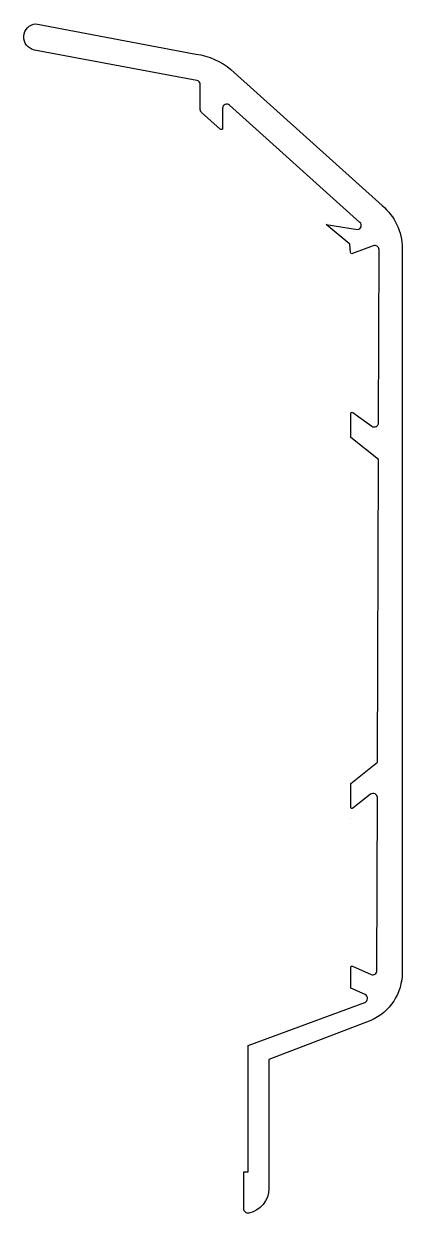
# Model space of a CAD drawing. Extents: x 249.1 to 276.3, y 118.2 to 203.5.
import ezdxf

# ---------------------------------------------------------------- set-up
doc = ezdxf.new("R2010")
doc.units = 0
doc.layers.add('ANA', color=220, linetype='CONTINUOUS')

msp = doc.modelspace()

# ---------------------------------------------------------------- linework, layer by layer
at = {"layer": 'ANA', "color": 0}
msp.add_lwpolyline([(272.575, 149.039), (274.496, 150.558), (274.563, 172.262), (272.575, 173.833), (272.575, 175.539, -0.626869), (272.737, 175.617), (274.084, 174.652, 0.625825), (274.57, 174.887), (274.607, 187.299, 0.543926), (274.185, 187.574), (272.704, 187.015, -0.520922), (272.564, 187.099), (272.522, 187.702), (270.804, 189.103), (273.062, 188.737, 0.647366), (273.235, 189.256), (263.878, 197.658, 0.653094), (263.375, 197.438), (263.375, 196.001, -0.649004), (263.208, 195.926), (261.874, 197.124, -0.212854), (261.775, 197.347), (261.775, 199.138, 0.361077), (261.53, 199.433), (249.877, 201.61, -0.873391), (249.971, 203.491), (261.461, 201.316, -0.139888), (263.974, 200.212), (274.826, 190.463, -0.223357), (276.275, 187.382), (276.275, 135.508, -0.296652), (274.015, 132.034), (266.701, 129.242), (266.701, 119.995, -0.356394), (265.261, 118.232, -0.474498), (264.901, 118.526), (264.901, 121.195), (265.201, 121.195), (265.201, 130.242), (273.588, 133.338, 0.67284), (273.606, 133.894), (272.575, 134.353), (272.575, 135.841, -0.542954), (272.715, 135.932), (274.032, 135.346, 0.542021), (274.454, 135.619), (274.488, 148.019, 0.627874), (274.002, 148.255), (272.737, 147.255, -0.626869), (272.575, 147.334)], format="xyb", close=True, dxfattribs=at)
at = {"layer": 'ANA'}
for points in [[(272.575, 146.527), (272.575, 146.527)], [(272.575, 135.995), (272.575, 135.995)]]:
    msp.add_lwpolyline(points, dxfattribs=at)

doc.saveas('drawing.dxf')
